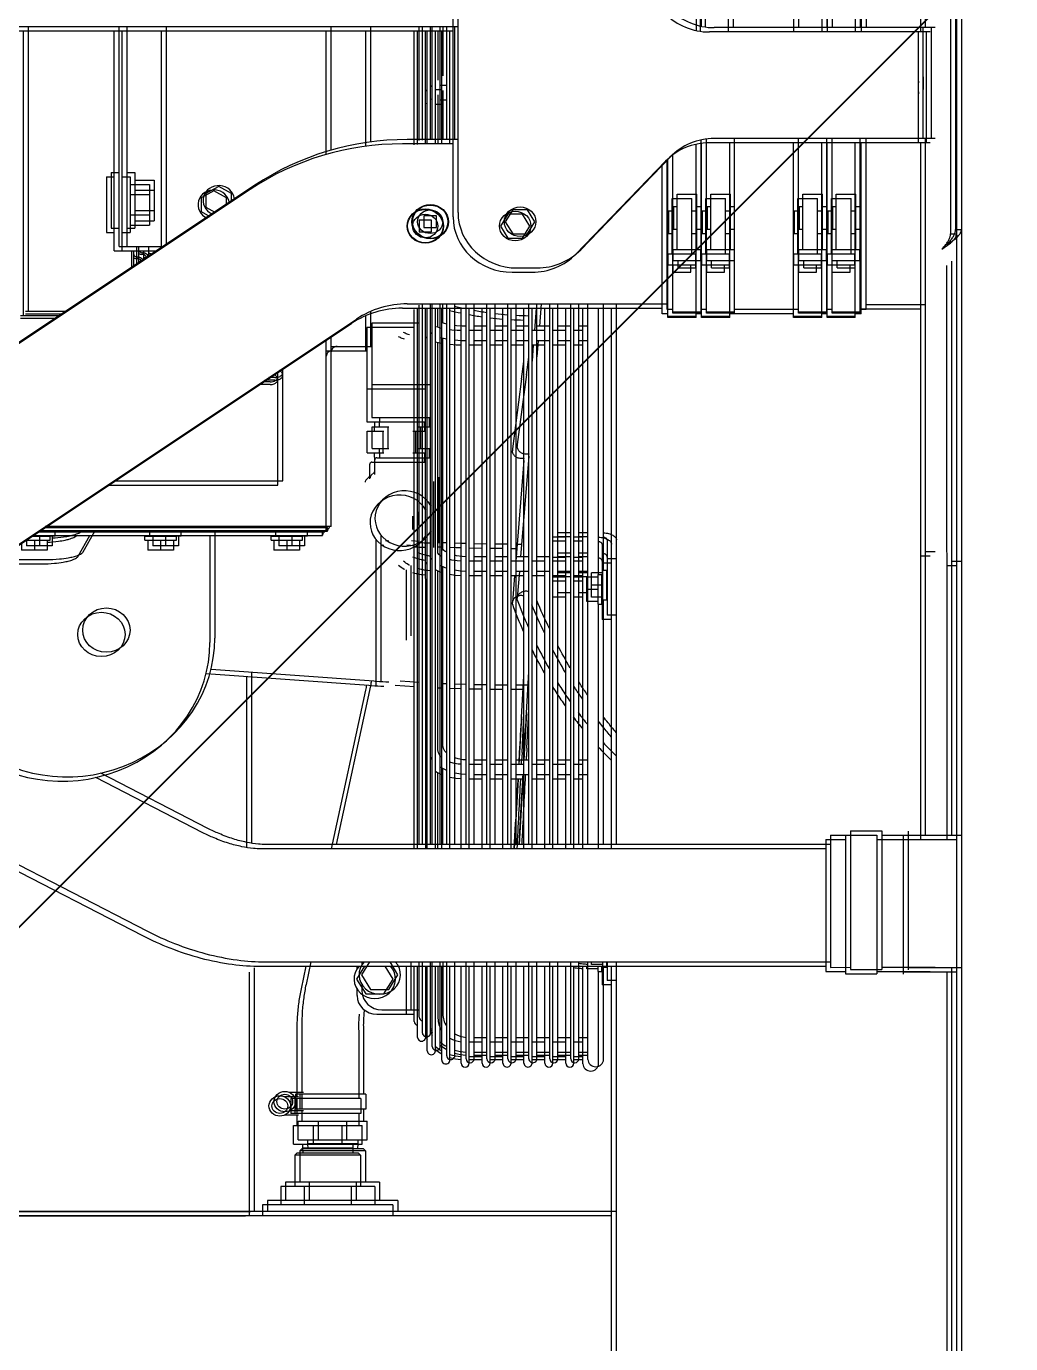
# Model space of a CAD drawing. Header units: inches. Extents: x 4821 to 127877, y 58012 to 433683.
# Drawn here: x 83366 to 84044, y 382989 to 383896 of the extents above; entities that cross this region are included whole.
import ezdxf

# ---------------------------------------------------------------- set-up
doc = ezdxf.new("R2010")
doc.units = ezdxf.units.IN
doc.header["$MEASUREMENT"] = 0
for name, color, linetype in [('A-FURN-FIXD', 10, 'Continuous'), ('A-WALL', 53, 'Continuous'), ('Cloums$0$A-COL-HAT', 8, 'Continuous'), ('EMG - ELEC - ID', 26, 'Continuous'), ('NECB-COLUM', 50, 'Continuous')]:
    doc.layers.add(name, color=color, linetype=linetype)

# ---------------------------------------------------------------- blocks, each defined once
blk = doc.blocks.new('COL BASEMT')
at = {"layer": 'Cloums$0$A-COL-HAT'}
h = blk.add_hatch(dxfattribs=at)
h.set_pattern_fill('ANSI31', color=256, scale=500)
h.set_pattern_definition([(45, (1452118.876, 42013.15), (-44.194174, 44.194174), [])])
h.paths.add_polyline_path([(1693546.85, 345625.99), (1693946.85, 345625.99), (1693950.94, 348875.93), (1693546.85, 348875.93)])
h.paths.add_polyline_path([(1688721.85, 335900.88), (1689121.55, 335900.88), (1689121.85, 337327.04), (1693949.19, 337326.96), (1693946.85, 345125.99), (1693546.85, 345125.99), (1693546.85, 337726.97), (1688721.85, 337727.04)])
h.paths.add_polyline_path([(1641271.85, 335200.88), (1640873.67, 335200.88), (1640871.85, 323973.06), (1689121.85, 323973.08), (1689121.4, 335200.88), (1688721.85, 335200.88), (1688721.85, 324373.08), (1641271.85, 324373.06)])
edge = h.paths.add_edge_path()
edge.add_line((1636446.85, 345125.99), (1636046.85, 345125.99))
edge.add_line((1636046.85, 345125.99), (1636049.02, 337698.91))
edge.add_arc((1626263.14, 338211.03), 9799.28, 305.315023, 357.004292, ccw=False)
edge.add_line((1631927.82, 330214.96), (1632171.53, 329896.4))
edge.add_arc((1626336.78, 338141.43), 10100.73, 305.285859, 355.375183)
edge.add_line((1636404.63, 337327), (1640874.01, 337327))
edge.add_line((1640874.01, 337327), (1640873.78, 335900.88))
edge.add_line((1640873.78, 335900.88), (1641271.85, 335900.88))
edge.add_line((1641271.85, 335900.88), (1641271.85, 337725.88))
edge.add_line((1641271.85, 337725.88), (1636446.85, 337725.88))
edge.add_line((1636446.85, 337725.88), (1636446.85, 345125.99))
h.paths.add_polyline_path([(1636046.85, 345625.99), (1636446.85, 345625.99), (1636446.85, 348875.93), (1636048.92, 348875.93)])
blk = doc.blocks.new('A$C0e128a0b')
at = {"layer": 'A-FURN-FIXD'}
for p, q in [((-224.04, 3082.46), (1275.95, 3082.46)), ((446.08, 3079.23), (605.83, 3079.23)), ((605.83, 3079.23), (605.83, 3082.46)), ((787.03, 3077.08), (787.03, 3082.46)), ((936.64, 3053.39), (936.64, 3082.46)), ((1008.81, 3053.39), (1008.81, 3082.46)), ((623.2, 3077.08), (936.64, 3077.08)), ((1008.81, 3077.08), (1275.95, 3077.08)), ((495.65, 3068.1), (495.65, 2947.5)), ((495.65, 3065.94), (556.21, 3065.94)), ((556.21, 3068.1), (556.21, 2947.5)), ((781.76, 3062.71), (781.76, 3068.1)), ((936.61, 3039.02), (936.61, 3068.1)), ((1008.79, 3039.02), (1008.79, 3068.1)), ((271.91, 3062.71), (495.65, 3062.71)), ((556.21, 3061.64), (495.65, 3061.64)), ((556.21, 3062.71), (936.61, 3062.71)), ((647.06, 3062.71), (647.06, 3030.41)), ((934.37, 3053.39), (1010.07, 3053.39)), ((934.34, 3039.02), (1010.05, 3039.02)), ((934.34, 3021.8), (934.34, 3039.02)), ((1010.05, 3021.8), (1010.05, 3039.02)), ((402.33, 3030.41), (495.65, 3030.41)), ((649.53, 3030.41), (556.21, 3030.41)), ((649.53, 3030.41), (649.53, 3027.18)), ((400.26, 3027.18), (495.65, 3027.18)), ((651.6, 3027.18), (556.21, 3027.18)), ((586.5, 3014.1), (586.5, 3024.87)), ((616.78, 3024.87), (586.5, 3024.87)), ((593.56, 3027.18), (593.56, 3024.87)), ((605.67, 3024.87), (605.67, 3027.18)), ((616.78, 3011.94), (616.78, 3027.02)), ((622.83, 3027.02), (616.78, 3027.02)), ((622.83, 3011.94), (622.83, 3027.02)), ((626.87, 3024.33), (622.83, 3024.33)), ((626.87, 3014.64), (626.87, 3024.33)), ((651.08, 3027.18), (651.08, 3011.78)), ((651.6, 3027.18), (651.6, 3011.78)), ((934.34, 3021.8), (1010.05, 3021.8)), ((936.61, 3011.03), (936.61, 3021.8)), ((1008.79, 3011.03), (1008.79, 3021.8)), ((616.78, 3014.1), (586.5, 3014.1)), ((593.56, 3014.1), (593.56, 3012.11)), ((605.67, 3012.11), (605.67, 3014.1)), ((626.87, 3014.64), (622.83, 3014.64)), ((400.26, 3011.78), (495.65, 3011.78)), ((400.26, 3008.88), (495.65, 3008.88)), ((651.6, 3011.78), (556.21, 3011.78)), ((651.6, 3008.88), (556.21, 3008.88)), ((593.56, 3012.11), (605.67, 3012.11)), ((593.56, 3008.88), (593.56, 3006.56)), ((605.67, 3006.56), (605.67, 3008.88)), ((622.83, 3011.94), (616.78, 3011.94)), ((616.78, 2993.64), (616.78, 3008.71)), ((622.83, 3008.71), (616.78, 3008.71)), ((622.83, 2993.64), (622.83, 3008.71)), ((649.53, 3011.78), (649.53, 3008.88)), ((651.08, 3008.88), (651.08, 2993.48)), ((651.6, 3008.88), (651.6, 2993.48)), ((936.61, 3011.03), (1008.79, 3011.03)), ((941.71, 3011.03), (941.69, 2702.55)), ((1005.78, 2702.55), (1005.81, 3011.03)), ((586.5, 2995.79), (586.5, 3006.56)), ((616.78, 3006.56), (586.5, 3006.56)), ((626.87, 3006.02), (622.83, 3006.02)), ((626.87, 2996.33), (626.87, 3006.02)), ((400.26, 2993.48), (495.65, 2993.48)), ((651.6, 2993.48), (556.21, 2993.48)), ((616.78, 2995.79), (586.5, 2995.79)), ((593.56, 2995.79), (593.56, 2993.8)), ((593.56, 2993.8), (605.67, 2993.8)), ((605.67, 2993.8), (605.67, 2995.79)), ((622.83, 2993.64), (616.78, 2993.64)), ((626.87, 2996.33), (622.83, 2996.33)), ((649.53, 2993.48), (649.53, 2958.59)), ((400.26, 2957.84), (495.65, 2957.84)), ((651.6, 2958.59), (556.21, 2958.59)), ((593.56, 2958.59), (593.56, 2956.28)), ((605.67, 2956.28), (605.67, 2958.59)), ((616.78, 2943.36), (616.78, 2958.43)), ((622.83, 2958.43), (616.78, 2958.43)), ((622.83, 2943.36), (622.83, 2958.43)), ((651.08, 2958.59), (651.08, 2943.2)), ((651.6, 2958.59), (651.6, 2943.2)), ((586.5, 2945.51), (586.5, 2956.28)), ((616.78, 2956.28), (586.5, 2956.28)), ((626.87, 2955.74), (622.83, 2955.74)), ((626.87, 2946.05), (626.87, 2955.74)), ((400.26, 2942.44), (495.25, 2942.44)), ((651.6, 2943.2), (556.55, 2943.2)), ((616.78, 2945.51), (586.5, 2945.51)), ((593.56, 2945.51), (593.56, 2943.52)), ((593.56, 2943.52), (605.67, 2943.52)), ((605.67, 2943.52), (605.67, 2945.51)), ((622.83, 2943.36), (616.78, 2943.36)), ((626.87, 2946.05), (622.83, 2946.05)), ((649.53, 2943.2), (649.53, 2940.29)), ((400.26, 2940.29), (494.78, 2940.29)), ((651.6, 2940.29), (557.08, 2940.29)), ((616.78, 2937.97), (586.5, 2937.97)), ((586.5, 2927.21), (586.5, 2937.97)), ((593.56, 2940.29), (593.56, 2937.97)), ((605.67, 2937.97), (605.67, 2940.29)), ((622.83, 2940.13), (616.78, 2940.13)), ((616.78, 2925.05), (616.78, 2940.13)), ((622.83, 2925.05), (622.83, 2940.13)), ((626.87, 2937.44), (622.83, 2937.44)), ((626.87, 2927.75), (626.87, 2937.44)), ((651.08, 2940.29), (651.08, 2924.89)), ((651.6, 2940.29), (651.6, 2924.89)), ((651.6, 2924.89), (565, 2924.89)), ((616.92, 2874.54), (566.17, 2923.56)), ((649.53, 2921.66), (568.13, 2921.66)), ((616.78, 2927.21), (586.5, 2927.21)), ((593.56, 2927.21), (593.56, 2925.22)), ((593.56, 2925.22), (605.67, 2925.22)), ((605.67, 2925.22), (605.67, 2927.21)), ((622.83, 2925.05), (616.78, 2925.05)), ((626.87, 2927.75), (622.83, 2927.75)), ((646.51, 2779.84), (646.51, 2921.66)), ((649.53, 2924.89), (649.53, 2921.66)), ((941.71, 2894.03), (646.53, 2894.03)), ((785.75, 2894.03), (785.75, 2888.92)), ((816.42, 2894.03), (816.42, 2888.92)), ((1244.66, 2894.03), (1005.81, 2894.03)), ((1016.02, 2894.03), (1016.02, 2888.92)), ((1142.15, 2894.03), (1142.15, 2566.36)), ((791.94, 2887), (646.53, 2887)), ((775.37, 2888.92), (816.42, 2888.92)), ((791.94, 2886.5), (791.94, 2888.65)), ((791.94, 2888.65), (808.09, 2888.65)), ((791.94, 2886.5), (808.09, 2886.5)), ((793.45, 2886.5), (793.45, 2880.51)), ((795.97, 2888.92), (795.97, 2888.65)), ((800.01, 2886.5), (800.01, 2880.51)), ((804.05, 2888.92), (804.05, 2888.65)), ((806.57, 2886.5), (806.57, 2880.51)), ((808.09, 2886.5), (808.09, 2888.65)), ((941.71, 2887), (808.09, 2887)), ((1005.81, 2888.92), (1016.02, 2888.92)), ((1005.81, 2888.65), (1008.76, 2888.65)), ((1005.81, 2886.5), (1008.76, 2886.5)), ((1007.25, 2886.5), (1007.25, 2880.51)), ((1008.76, 2886.5), (1008.76, 2888.65)), ((1059.09, 2887), (1008.76, 2887)), ((941.71, 2878.45), (646.53, 2878.45)), ((658.72, 2878.45), (658.72, 2873.51)), ((666.73, 2878.45), (666.73, 2873.51)), ((771.37, 2873.51), (771.37, 2878.45)), ((773.77, 2878.45), (773.77, 2873.51)), ((782.56, 2878.45), (782.56, 2873.51)), ((784.6, 2878.45), (784.6, 2873.51)), ((792.61, 2878.45), (792.61, 2873.51)), ((793.11, 2873.51), (793.11, 2878.45)), ((806.57, 2880.51), (793.45, 2880.51)), ((795.51, 2878.45), (795.51, 2873.51)), ((804.3, 2878.45), (804.3, 2873.51)), ((895.6, 2878.45), (895.6, 2873.51)), ((903.62, 2878.45), (903.62, 2873.51)), ((1007.25, 2880.51), (1005.81, 2880.51)), ((1059.09, 2878.45), (1005.81, 2878.45)), ((1047.07, 2873.51), (1047.07, 2878.45)), ((1055.08, 2873.51), (1055.08, 2878.45)), ((1056.73, 2873.51), (1056.73, 2878.45)), ((941.71, 2873.51), (646.53, 2873.51)), ((1058.8, 2873.51), (1005.81, 2873.51)), ((941.71, 2869.08), (646.53, 2869.08)), ((658.72, 2869.08), (658.72, 2862.07)), ((666.73, 2869.08), (666.73, 2862.07)), ((771.37, 2862.07), (771.37, 2869.08)), ((773.77, 2869.08), (773.77, 2862.07)), ((782.56, 2869.08), (782.56, 2862.07)), ((784.6, 2869.08), (784.6, 2862.07)), ((792.61, 2869.08), (792.61, 2862.07)), ((793.11, 2862.07), (793.11, 2869.08)), ((795.51, 2869.08), (795.51, 2862.07)), ((804.3, 2869.08), (804.3, 2862.07)), ((895.6, 2869.08), (895.6, 2862.07)), ((903.62, 2869.08), (903.62, 2862.07)), ((1058.8, 2869.08), (1005.81, 2869.08)), ((1047.07, 2862.07), (1047.07, 2869.08)), ((1055.08, 2862.07), (1055.08, 2869.08)), ((1056.73, 2862.07), (1056.73, 2869.08)), ((941.71, 2862.07), (646.53, 2862.07)), ((941.71, 2857.65), (646.53, 2857.65)), ((658.72, 2857.65), (658.72, 2850.64)), ((666.73, 2857.65), (666.73, 2850.64)), ((784.6, 2857.65), (784.6, 2850.64)), ((792.61, 2857.65), (792.61, 2850.64)), ((895.6, 2857.65), (895.6, 2850.64)), ((903.62, 2857.65), (903.62, 2850.64)), ((1058.8, 2862.07), (1005.81, 2862.07)), ((1058.8, 2857.65), (1005.81, 2857.65)), ((1047.07, 2850.64), (1047.07, 2857.65)), ((1055.08, 2850.64), (1055.08, 2857.65)), ((1056.73, 2850.64), (1056.73, 2857.65)), ((601.64, 2849.53), (595.08, 2845.49)), ((608.2, 2845.49), (601.64, 2849.53)), ((626.87, 2839.83), (626.87, 2850.6)), ((646.53, 2852.99), (658.72, 2852)), ((941.71, 2850.64), (646.53, 2850.64)), ((666.73, 2851.34), (675.41, 2850.64)), ((1058.8, 2850.64), (1005.81, 2850.64)), ((595.08, 2845.49), (595.08, 2837.41)), ((608.2, 2837.41), (608.2, 2845.49)), ((941.71, 2846.21), (646.53, 2846.21)), ((658.72, 2846.21), (658.72, 2839.2)), ((666.73, 2846.21), (666.73, 2839.2)), ((685.15, 2844.95), (675.64, 2846.21)), ((685.1, 2844.95), (723.36, 2839.89)), ((729.7, 2846.21), (784.6, 2841.73)), ((777.64, 2839.2), (777.64, 2842.3)), ((784.6, 2846.21), (784.6, 2839.2)), ((792.61, 2846.21), (792.61, 2839.2)), ((869.82, 2844.95), (847.45, 2846.21)), ((854.56, 2839.2), (854.56, 2845.81)), ((889.17, 2845.17), (868.81, 2846.21)), ((869.69, 2844.95), (895.6, 2843.5)), ((889.16, 2845.17), (893.58, 2844.95)), ((895.6, 2846.21), (895.6, 2839.2)), ((903.62, 2846.21), (903.62, 2839.2)), ((903.62, 2843.05), (941.71, 2840.91)), ((1058.8, 2846.21), (1005.81, 2846.21)), ((1047.07, 2839.2), (1047.07, 2846.21)), ((1055.08, 2839.2), (1055.08, 2846.21)), ((1056.73, 2839.2), (1056.73, 2846.21)), ((595.08, 2837.41), (601.64, 2833.37)), ((601.64, 2833.37), (608.2, 2837.41)), ((941.71, 2839.2), (646.53, 2839.2)), ((941.71, 2834.78), (646.53, 2834.78)), ((658.72, 2834.78), (658.72, 2827.77)), ((666.73, 2834.78), (666.73, 2827.77)), ((723.36, 2839.89), (724.34, 2839.89)), ((777.55, 2827.77), (777.61, 2834.78)), ((784.6, 2834.78), (784.6, 2827.77)), ((792.61, 2841.07), (806.97, 2839.9)), ((792.61, 2834.78), (792.61, 2827.77)), ((806.97, 2839.9), (807.19, 2839.89)), ((808.06, 2839.89), (807.19, 2839.89)), ((854.44, 2827.77), (854.51, 2834.78)), ((895.6, 2834.78), (895.6, 2827.77)), ((903.62, 2834.78), (903.62, 2827.77)), ((1058.8, 2839.2), (1005.81, 2839.2)), ((1058.8, 2834.78), (1005.81, 2834.78)), ((1047.07, 2827.77), (1047.07, 2834.78)), ((1055.08, 2827.77), (1055.08, 2834.78)), ((1056.73, 2827.77), (1056.73, 2834.78)), ((941.71, 2827.77), (646.53, 2827.77)), ((1058.8, 2827.77), (1005.81, 2827.77)), ((941.71, 2823.34), (646.53, 2823.34)), ((658.72, 2823.34), (658.72, 2816.33)), ((666.73, 2823.34), (666.73, 2816.33)), ((777.32, 2816.33), (777.5, 2823.34)), ((784.6, 2823.34), (784.6, 2816.33)), ((792.61, 2823.34), (792.61, 2816.33)), ((854.32, 2817.25), (854.39, 2823.34)), ((895.6, 2823.34), (895.6, 2816.33)), ((903.62, 2823.34), (903.62, 2816.33)), ((1058.8, 2823.34), (1005.81, 2823.34)), ((1047.07, 2816.33), (1047.07, 2823.34)), ((1055.08, 2816.33), (1055.08, 2823.34)), ((1056.73, 2816.33), (1056.73, 2823.34)), ((941.71, 2816.33), (646.53, 2816.33)), ((854.29, 2816.33), (854.32, 2817.25)), ((1058.8, 2816.33), (1005.81, 2816.33)), ((596.59, 2807.53), (455.27, 2807.53)), ((495.09, 2548.2), (495.09, 2807.53)), ((556.79, 2805.79), (495.12, 2805.79)), ((556.77, 2807.53), (556.77, 2779.84)), ((941.71, 2811.91), (646.53, 2811.91)), ((941.71, 2805.79), (646.53, 2805.79)), ((658.43, 2806.79), (658.31, 2805.79)), ((658.64, 2809.78), (658.43, 2806.79)), ((658.69, 2811.91), (658.64, 2809.78)), ((666.64, 2809.14), (666.39, 2805.79)), ((666.71, 2811.91), (666.64, 2809.14)), ((777, 2805.79), (777.14, 2809.22)), ((777.14, 2809.22), (777.21, 2811.91)), ((784.01, 2806.78), (783.75, 2805.79)), ((784.44, 2809.76), (784.01, 2806.78)), ((784.55, 2811.91), (784.44, 2809.76)), ((792.4, 2808.63), (791.95, 2805.79)), ((792.39, 2808.63), (791.95, 2805.79)), ((792.56, 2811.91), (792.39, 2808.63)), ((792.57, 2811.91), (792.4, 2808.63)), ((853.93, 2805.79), (854.14, 2811.91)), ((894.96, 2807.62), (894.36, 2805.79)), ((895.44, 2810.22), (894.96, 2807.62)), ((895.54, 2811.91), (895.44, 2810.22)), ((903.38, 2809.03), (902.76, 2805.79)), ((903.56, 2811.91), (903.38, 2809.03)), ((1058.8, 2811.91), (1005.81, 2811.91)), ((1057.06, 2805.79), (1005.81, 2805.79)), ((556.79, 2801.36), (495.12, 2801.36)), ((495.12, 2799.25), (521.95, 2799.25)), ((527.2, 2801.36), (527.2, 2797.86)), ((529.96, 2799.25), (556.79, 2799.25)), ((535.21, 2801.36), (535.21, 2797.86)), ((941.71, 2801.36), (646.53, 2801.36)), ((656.93, 2799.25), (646.53, 2799.25)), ((656.64, 2798.61), (656.6, 2798.55)), ((656.89, 2799.13), (656.64, 2798.61)), ((657.26, 2800.18), (656.89, 2799.13)), ((657.57, 2801.36), (657.26, 2800.18)), ((665.22, 2798.74), (664.95, 2797.86)), ((665.77, 2801.36), (665.22, 2798.74)), ((780.19, 2799.25), (665.33, 2799.25)), ((776.71, 2799.25), (776.81, 2801.36)), ((780.38, 2799.31), (780.19, 2799.25)), ((780.91, 2799.69), (780.38, 2799.31)), ((781.67, 2800.59), (780.91, 2799.69)), ((782.11, 2801.36), (781.67, 2800.59)), ((790.63, 2800.55), (789.43, 2797.86)), ((790.64, 2800.55), (790.06, 2799.25)), ((887.71, 2799.25), (790.06, 2799.25)), ((790.86, 2801.36), (790.63, 2800.55)), ((790.87, 2801.36), (790.64, 2800.55)), ((853.71, 2799.25), (853.78, 2801.36)), ((889.25, 2799.54), (887.71, 2799.25)), ((890.67, 2800.33), (889.25, 2799.54)), ((891.78, 2801.36), (890.67, 2800.33)), ((899.86, 2798.49), (899.4, 2797.86)), ((901.31, 2801.36), (899.86, 2798.49)), ((941.71, 2799.25), (900.24, 2799.25)), ((1057.06, 2801.36), (1005.81, 2801.36)), ((1005.81, 2799.25), (1034.25, 2799.25)), ((556.79, 2797.86), (495.12, 2797.86)), ((556.79, 2793.43), (495.12, 2793.43)), ((556.88, 2792.56), (495.12, 2792.56)), ((598.43, 2795.77), (598.43, 2788.93)), ((604.84, 2795.77), (598.43, 2795.77)), ((604.84, 2788.93), (604.84, 2795.77)), ((941.71, 2797.86), (646.53, 2797.86)), ((941.71, 2793.43), (646.53, 2793.43)), ((941.71, 2792.56), (646.64, 2792.56)), ((662.52, 2792.77), (662.28, 2792.56)), ((662.97, 2793.43), (662.52, 2792.77)), ((690.55, 2760.4), (690.55, 2792.61)), ((708.57, 2760.4), (708.57, 2792.61)), ((713.62, 2792.03), (708.57, 2791.9)), ((713.62, 2785.5), (713.62, 2792.61)), ((725.53, 2785.5), (725.53, 2792.61)), ((730.57, 2791.9), (725.53, 2792.03)), ((730.57, 2763.13), (730.57, 2792.61)), ((777.14, 2797.11), (741.51, 2797.11)), ((786.25, 2793.43), (785.27, 2792.56)), ((895.38, 2793.43), (894, 2792.56)), ((1052.09, 2797.86), (1005.81, 2797.86)), ((1052.09, 2793.43), (1005.81, 2793.43)), ((1044.66, 2792.56), (1005.81, 2792.56)), ((557.12, 2788.14), (495.12, 2788.14)), ((557.22, 2786.28), (495.12, 2786.28)), ((598.43, 2788.93), (604.84, 2788.93)), ((941.71, 2788.14), (646.95, 2788.14)), ((941.71, 2786.28), (647.21, 2786.28)), ((656.94, 2786.28), (656.94, 2760.4)), ((725.53, 2787.21), (713.62, 2787.21)), ((767.01, 2785.55), (760.36, 2785.55)), ((775.73, 2782.21), (775.98, 2786.28)), ((852.42, 2775.87), (853.04, 2786.46)), ((1044.66, 2788.14), (1005.81, 2788.14)), ((1036.02, 2786.28), (1005.81, 2786.28)), ((1031.98, 2765.86), (1031.98, 2786.28)), ((827.77, 2782.01), (789.41, 2782.01)), ((1031.98, 2782.01), (1005.81, 2782.01)), ((713.62, 2760.56), (713.62, 2769.79)), ((725.53, 2760.56), (725.53, 2769.79)), ((1012.8, 2774.74), (1005.81, 2770.43)), ((1020.87, 2769.76), (1012.8, 2774.74)), ((1020.87, 2759.82), (1020.87, 2769.76)), ((1136.12, 2774.58), (1136.12, 2703.52)), ((1136.12, 2774.58), (1142.18, 2774.58)), ((713.62, 2764.62), (708.57, 2764.75)), ((725.53, 2769.44), (713.62, 2769.44)), ((730.57, 2764.75), (725.53, 2764.62)), ((852.67, 2765.52), (772.91, 2765.52)), ((1126.03, 2764.71), (1126.03, 2713.39)), ((1126.03, 2764.71), (1136.12, 2764.71)), ((495.09, 2759.79), (558.09, 2759.79)), ((650.63, 2759.79), (669.71, 2759.79)), ((656.94, 2760.4), (708.57, 2760.4)), ((667.69, 2760.4), (667.69, 2759.79)), ((669.71, 2738.26), (669.71, 2760.4)), ((725.53, 2760.56), (713.62, 2760.56)), ((739.6, 2762.05), (731.58, 2762.05)), ((738.61, 2761.74), (740.08, 2760.17)), ((845.94, 2672.68), (852.39, 2761.51)), ((855.04, 2759.72), (941.69, 2741.03)), ((1005.81, 2759.15), (1012.8, 2754.85)), ((1012.8, 2754.85), (1020.87, 2759.82)), ((1040.65, 2755.99), (1078.08, 2755.99)), ((1078.08, 2757.12), (1086.16, 2757.12)), ((1078.08, 2757.12), (1078.08, 2718.86)), ((1086.16, 2757.12), (1086.16, 2718.86)), ((1086.16, 2755.99), (1092.84, 2755.99)), ((1092.84, 2720.29), (1092.84, 2757.89)), ((1102.93, 2757.89), (1092.84, 2757.89)), ((1102.93, 2720.29), (1102.93, 2757.89)), ((1107.98, 2755.85), (1108.99, 2756.93)), ((1107.98, 2755.85), (1107.98, 2722.26)), ((1108.99, 2756.93), (1126.03, 2756.93)), ((1108.99, 2756.93), (1108.99, 2721.18)), ((865.3, 2436.25), (654.8, 2752.11)), ((1007.39, 2755.1), (1005.81, 2755.1)), ((1021.88, 2755.1), (1018.21, 2755.1)), ((1102.93, 2752.8), (1104.95, 2752.8)), ((1104.95, 2725.37), (1104.95, 2752.8)), ((1104.95, 2752.8), (1107.98, 2752.72)), ((1126.03, 2751.88), (1136.12, 2751.88)), ((1102.93, 2746.87), (1092.84, 2746.87)), ((562.54, 2738.26), (495.09, 2738.26)), ((768.13, 2738.26), (664.03, 2738.26)), ((768.13, 2738.26), (768.13, 2582.05)), ((768.13, 2735.48), (768.55, 2735.91)), ((768.64, 2581.29), (768.64, 2736.1)), ((768.64, 2736.1), (770.65, 2736.1)), ((768.73, 2736.1), (769.23, 2736.62)), ((770.65, 2578.27), (770.65, 2736.1)), ((1005.78, 2727.2), (1018.24, 2724.51)), ((1102.93, 2731.3), (1092.84, 2731.3)), ((768.13, 2726.09), (768.64, 2726.09)), ((770.65, 2721.03), (771.05, 2721.03)), ((773.07, 2725.34), (771.05, 2725.34)), ((771.05, 2708.11), (771.05, 2725.34)), ((773.07, 2708.11), (773.07, 2725.34)), ((773.07, 2723.72), (778.68, 2723.72)), ((778.68, 2723.72), (778.68, 2709.72)), ((1040.65, 2722.18), (1077.07, 2722.18)), ((1077.07, 2723.2), (1077.07, 2715.34)), ((1078.08, 2722.18), (1086.16, 2722.18)), ((1078.08, 2721.15), (1086.16, 2721.15)), ((1087.17, 2723.2), (1087.17, 2715.34)), ((1087.17, 2722.18), (1092.84, 2722.18)), ((1102.93, 2720.29), (1092.84, 2720.29)), ((1102.93, 2725.37), (1104.95, 2725.37)), ((1104.95, 2725.37), (1107.98, 2725.46)), ((1107.98, 2722.26), (1108.99, 2721.18)), ((1108.99, 2721.18), (1126.03, 2721.18)), ((1126.03, 2726.22), (1136.12, 2726.22)), ((770.65, 2712.41), (771.05, 2712.41)), ((773.07, 2716.72), (778.68, 2716.72)), ((1078.08, 2718.86), (1086.16, 2718.86)), ((1126.03, 2713.39), (1136.12, 2713.39)), ((743.16, 2711.88), (681.61, 2711.88)), ((685.34, 2711.3), (685.34, 2711.3)), ((686.77, 2707.57), (686.77, 2704.14)), ((688.2, 2707.57), (688.2, 2702)), ((743.16, 2619.53), (743.16, 2711.88)), ((768.13, 2707.35), (768.64, 2707.35)), ((773.07, 2708.11), (771.05, 2708.11)), ((773.07, 2709.72), (778.68, 2709.72)), ((941.69, 2702.55), (941.69, 2702.55)), ((1136.12, 2703.52), (1142.18, 2703.52)), ((581.66, 2696.65), (792.16, 2380.79)), ((847.54, 2694.69), (940.92, 2694.69)), ((1009.01, 2696.24), (1142.15, 2696.24)), ((1142.18, 2566.36), (1142.18, 2694.21)), ((586.18, 2683.88), (582.39, 2676.88)), ((590.17, 2683.88), (586.18, 2683.88)), ((582.39, 2676.88), (586.18, 2669.88)), ((586.18, 2669.88), (593.76, 2669.88)), ((593.76, 2669.88), (596.33, 2674.64)), ((768.13, 2674.71), (768.64, 2674.71)), ((770.65, 2674.71), (829.07, 2674.71)), ((932.9, 2670.93), (902.77, 2612.44)), ((768.13, 2657.18), (768.64, 2657.18)), ((773.07, 2656.43), (771.05, 2656.43)), ((771.05, 2639.2), (771.05, 2656.43)), ((773.07, 2639.2), (773.07, 2656.43)), ((773.07, 2654.81), (778.68, 2654.81)), ((778.68, 2654.81), (778.68, 2640.81)), ((613.85, 2648.35), (495.09, 2648.35)), ((768.13, 2651.99), (768.64, 2651.99)), ((770.65, 2652.12), (771.05, 2652.12)), ((773.07, 2647.81), (778.68, 2647.81)), ((578.87, 2641.67), (601.07, 2641.67)), ((578.87, 2631.12), (578.87, 2641.67)), ((584.42, 2631.12), (584.42, 2641.67)), ((595.52, 2631.12), (595.52, 2641.67)), ((601.07, 2631.12), (601.07, 2641.67)), ((615.2, 2622.51), (615.2, 2646.32)), ((770.65, 2643.51), (771.05, 2643.51)), ((773.07, 2640.81), (778.68, 2640.81)), ((615.2, 2638.44), (620.46, 2638.44)), ((615.2, 2633.05), (624.04, 2633.05)), ((773.07, 2639.2), (771.05, 2639.2)), ((941.08, 2544.84), (989.07, 2638.01)), ((615.2, 2626.82), (495.09, 2626.82)), ((574.83, 2631.12), (605.11, 2631.12)), ((574.83, 2626.82), (574.83, 2631.12)), ((605.11, 2626.82), (605.11, 2631.12)), ((615.2, 2631.98), (624.76, 2631.98)), ((768.13, 2631.98), (768.64, 2631.98)), ((615.2, 2622.51), (495.09, 2622.51)), ((574.83, 2618.2), (574.83, 2622.51)), ((605.11, 2618.2), (605.11, 2622.51)), ((574.83, 2618.2), (605.11, 2618.2)), ((768.64, 2610.4), (768.13, 2610.69)), ((781.9, 2602.83), (770.65, 2609.25)), ((768.13, 2603.57), (768.64, 2603.28)), ((650.72, 2593.02), (650.72, 2571.37)), ((652.15, 2590.88), (652.15, 2571.37)), ((768.13, 2588.27), (768.64, 2588.27)), ((768.13, 2583.08), (768.64, 2583.08)), ((770.65, 2583.21), (771.05, 2583.21)), ((773.07, 2587.52), (771.05, 2587.52)), ((771.05, 2577.67), (771.05, 2587.52)), ((773.07, 2574.65), (773.07, 2587.52)), ((773.07, 2585.9), (778.68, 2585.9)), ((778.68, 2585.9), (778.68, 2571.9)), ((773.07, 2578.9), (778.68, 2578.9)), ((786.16, 2555), (786.16, 2581.47)), ((495.09, 2572.76), (650.72, 2572.76)), ((774.89, 2571.9), (778.68, 2571.9))]:
    blk.add_line(p, q, dxfattribs=at)
for centre, major_axis, start_param, end_param in [((465.37, 2947.5), (0, -32.3), 0.735869, 1.570796), ((586.5, 2947.5), (0, -32.3), 4.712389, 5.547317), ((1059.09, 2882.73), (0, 4.27), 3.141593, 6.283185), ((596.59, 2850.6), (0, 32.3), -1.570796, -0.735869), ((1058.8, 2871.29), (0, 2.21), 3.141593, 6.283185), ((1058.8, 2859.86), (0, 2.21), 3.141593, 6.283185), ((601.64, 2841.45), (0, 8.61), 3.926991, 10.210176), ((1058.8, 2848.42), (0, -2.21), 0, 3.141593), ((499.13, 2848.38), (0, -164.09), 1.514573, 1.557507), ((596.59, 2839.83), (0, 32.3), 3.141593, 4.712389), ((499.13, 2848.38), (0, 164.09), 4.586126, 4.62906), ((1058.8, 2836.99), (0, -2.21), 0, 3.141593), ((1058.8, 2825.56), (0, 2.21), 3.141593, 6.283185), ((499.13, 2848.38), (0, -164.09), 1.373811, 1.417427), ((1058.8, 2814.12), (0, 2.21), 3.141593, 6.283185), ((499.13, 2848.38), (0, -164.09), 1.307187, 1.345855), ((1034.25, 2812.93), (0, -13.67), 1.016562, 1.495149), ((1034.25, 2812.93), (0, 22.22), 4.382853, 4.666077), ((1035.89, 2812.93), (0, -22.22), 1.243747, 1.524989), ((1057.06, 2803.57), (0, -2.21), 0, 3.141593), ((504.38, 2848.38), (0, -54.7), 0.453961, 0.461932), ((601.64, 2792.35), (0, 9.96), 3.926991, 10.210176), ((601.64, 2792.35), (0, -9.69), 0.785398, 7.068583), ((601.64, 2792.35), (0, 6.87), -0.785398, 5.497787), ((1034.25, 2812.93), (0, 13.67), 3.141593, 3.688845), ((1034.25, 2812.93), (0, 22.22), 3.963853, 4.163068), ((1035.89, 2812.93), (0, 22.22), 3.967318, 4.165049), ((531.21, 2794.98), (0, -4.27), -1.199403, -0.964161), ((531.21, 2794.98), (0, 4.27), 4.105754, 4.340996), ((741.51, 2794.96), (0, 2.15), 0, 0.192081), ((763.68, 2778.33), (0, 16.15), 0.478908, 5.227157), ((763.68, 2778.33), (0, -16.15), 2.093223, 2.662712), ((1034.25, 2812.93), (0, 22.22), 3.53344, 3.645672), ((1035.89, 2812.93), (0, -22.22), 0.411775, 0.501054), ((1044.66, 2790.35), (0, -2.21), 0, 3.141593), ((1052.09, 2795.65), (0, -2.21), 0, 3.141593), ((760.36, 2784.48), (0, 1.08), 0, 0.287195), ((767.01, 2784.48), (0, -1.08), 2.854042, 3.141593), ((1036.02, 2788.49), (0, -2.21), 0, 1.41011), ((691.37, 2779.84), (0, 143.58), 1.570796, 2.188762), ((691.37, 2779.84), (0, 47.86), 1.570796, 2.188762), ((1012.8, 2764.79), (0, 11.31), 2.420757, 7.004021), ((731.58, 2763.13), (0, -1.08), 4.712389, 6.283185), ((1021.88, 2765.86), (0, -10.77), 0, 1.570796), ((737.89, 2760.98), (0, -1.08), 2.356194, 3.140244), ((741.51, 2761.69), (0, 2.15), 2.356194, 3.141593), ((672.74, 2741.49), (0, 3.23), 1.570796, 3.141593), ((765.61, 2732.87), (0, 5.38), -0.800344, -0.524316), ((765.44, 2739.12), (0, -4.67), 0.660303, 0.674646), ((765.61, 2732.87), (0, 3.23), -1.570796, -0.994105), ((766.81, 2737.29), (0, 2.33), 3.818133, 3.976557), ((766.63, 2737.48), (0, 2.6), 3.974005, 4.01273), ((769.61, 2737.01), (0, 0.562), 2.344767, 2.569059), ((769.72, 2737.21), (0, 0.789), 2.56757, 2.728873), ((769.9, 2737.63), (0, -1.25), -0.416181, -0.333181), ((770.18, 2738.5), (0, -2.18), -0.333544, -0.285423), ((770.55, 2739.84), (0, 3.57), 2.856731, 2.915048), ((771.16, 2742.63), (0, 6.44), 2.913376, 2.936961), ((776.99, 2772), (0, -36.46), -0.207785, -0.194423), ((769.17, 2729.15), (0, -7.2), 2.939232, 2.960204), ((770.43, 2735.7), (0, -0.51), 2.817673, 2.938067), ((770.51, 2735.98), (0, -0.219), 2.625516, 2.813292), ((770.56, 2736.07), (0, -0.113), 2.400376, 2.616386), ((770.59, 2736.1), (0, -0.067), 1.561439, 2.421407), ((1082.12, 2712.91), (0, 5.92), 3.926991, 10.210176), ((1082.12, 2712.91), (0, -4.31), 2.356194490064582, 8.639379797244167), ((686.77, 2708.03), (0, 4.49), 0.961862, 1.143166), ((686.03, 2708.6), (0, -3.52), 3.813744, 4.109036), ((685.41, 2709.42), (0, -2.47), 3.496086, 3.812481), ((685.24, 2709.89), (0, 1.97), 0.197764, 0.348222), ((683.78, 2709.13), (0, 2.73), -0.65325, -0.337577), ((685.26, 2709.72), (0, 2.14), -0.038344, 0.193405), ((685.26, 2709.42), (0, -2.44), 3.069098, 3.106053), ((683.82, 2709.2), (0, 2.65), -0.780971, -0.658856), ((685.22, 2709.16), (0, -2.7), 2.451605, 3.062194), ((683.23, 2708.61), (0, -3.51), 2.11056, 2.352187), ((682.05, 2707.82), (0, -5), 1.857101, 2.117105), ((681.27, 2707.58), (0, -5.86), 1.568231, 1.855987), ((684.94, 2708.86), (0, -3.12), 2.177002, 2.438003), ((683.7, 2707.94), (0, 4.73), -1.174063, -0.963771), ((682.88, 2707.61), (0, -5.67), 1.564321, 1.962266), ((589.97, 2676.88), (0, 8.61), 0.104559, 4.272966), ((829.07, 2593.96), (0, 80.75), 4.058514, 6.283185), ((626.81, 2637.02), (0, 8.61), 1.196126, 1.405881), ((616.86, 2634.45), (0, -1.4), 0.002158, 0.138908), ((616.82, 2634.68), (0, 1.63), 3.286471, 3.555455), ((616.64, 2635.1), (0, 2.09), 3.559479, 4.395925), ((616.3, 2635.19), (0, 2.47), 4.406809, 4.718712), ((622.06, 2635.21), (0, -3.68), 4.37833, 4.712966), ((621.77, 2635.32), (0, -3.35), 4.055812, 4.380404), ((615.32, 2635.96), (0, -4.73), 0.908435, 1.014276), ((616.46, 2635.19), (0, 3.29), 4.158291, 4.268248), ((617.39, 2634.74), (0, 2.2), 4.261681, 4.503962), ((621.5, 2635.53), (0, -2.99), 3.996996, 4.051847), ((618.15, 2634.65), (0, 1.37), -1.221246, -1.195661), ((618.02, 2634.61), (0, -1.52), 1.357208, 1.912161), ((621.33, 2635.7), (0, -2.75), 3.583513, 4.001914), ((621.73, 2635.22), (0, 2.39), 1.152843, 1.578657), ((621.44, 2635.33), (0, -2.07), 3.606272, 4.280895), ((621.3, 2635.79), (0, 2.66), 0.311475, 0.443261), ((621.31, 2635.63), (0, -1.74), 3.370735, 3.609106), ((621.24, 2635.92), (0, -1.44), 3.191284, 3.370287), ((824.63, 2615.49), (0, -12.92), 2.356194490189444, 8.639379797369031), ((767.8, 2599.02), (0, -4.27), 2.206165, 2.328528), ((765.26, 2597.08), (0, 7.6), -1.114496, -0.942732), ((760.59, 2594.63), (0, -13.15), 1.927915, 2.027435), ((753.59, 2591.77), (0, 21.15), -1.284271, -1.210213), ((743.81, 2588.75), (0, 32.01), -1.350968, -1.285767), ((780.83, 2600.75), (0, -2.38), 2.346112, 2.639586), ((779.6, 2599.46), (0, 4.21), -0.962228, -0.794033), ((777.25, 2597.65), (0, -7.3), 2.041933, 2.186059), ((774.09, 2595.91), (0, -11.1), 1.950113, 2.044141), ((766.99, 2592.81), (0, 19.28), -1.259626, -1.187354), ((761.11, 2590.78), (0, 25.88), -1.31351, -1.259573), ((750.57, 2587.86), (0, -37.49), 1.752825, 1.827218), ((728.79, 2585.28), (0, -48.4), 1.712897, 1.788372), ((707.07, 2582.05), (0, 71.79), -1.517111, -1.429896), ((731.1, 2584.06), (0, 58.61), -1.472333, -1.389079), ((709.88, 2581.72), (0, 81.36), -1.556724, -1.47105), ((703.36, 2581.47), (0, 88.31), 4.712298, 4.728082)]:
    blk.add_ellipse(centre, major_axis=major_axis, ratio=0.9375, start_param=start_param, end_param=end_param, dxfattribs=at)
for points, knots in [([(614.28, 3074.38), (613.72, 3075.22), (612.64, 3076.84), (611.01, 3079.07), (609.36, 3080.89), (607.66, 3082.13), (606.41, 3082.46), (605.83, 3082.46)], [0, 0, 0, 0, 2.859248, 5.537903, 7.895227, 9.879858, 11.594107, 11.594107, 11.594107, 11.594107]), ([(614.28, 3074.38), (613.72, 3074.89), (612.62, 3075.88), (610.96, 3077.23), (609.28, 3078.33), (607.57, 3079.05), (606.4, 3079.23), (605.83, 3079.23)], [0, 0, 0, 0, 2.176605, 4.268868, 6.216947, 8.009279, 9.698187, 9.698187, 9.698187, 9.698187]), ([(522.43, 3061.64), (522.97, 3061.64), (524.13, 3061.55), (525.93, 3061.5), (527.73, 3061.55), (528.9, 3061.64), (529.43, 3061.64)], [0, 0, 0, 0, 1.577813, 3.46594, 5.354067, 6.93188, 6.93188, 6.93188, 6.93188]), ([(771.43, 2887), (771.47, 2887.48), (771.59, 2888.41), (771.88, 2889.74), (772.27, 2890.96), (772.76, 2892.01), (773.32, 2892.88), (773.96, 2893.53), (774.64, 2893.94), (775.14, 2894.03), (775.37, 2894.03)], [0, 0, 0, 0, 1.32399, 2.61037, 3.810065, 4.902862, 5.877099, 6.733622, 7.491037, 8.190013, 8.190013, 8.190013, 8.190013]), ([(880.57, 2893.83), (878.81, 2892.34), (875.94, 2889.99), (873.03, 2887.71), (871.92, 2886.86)], [0, 0, 0, 0, 6.68624, 10.743448, 10.743448, 10.743448, 10.743448]), ([(775.37, 2888.92), (775.25, 2888.92), (774.99, 2888.85), (774.64, 2888.58), (774.34, 2888.16), (774.1, 2887.62), (773.98, 2887.22), (773.93, 2887)], [0, 0, 0, 0, 0.36268, 0.77287, 1.257038, 1.819998, 2.430867, 2.430867, 2.430867, 2.430867]), ([(782.73, 2887.01), (782.76, 2887.14), (782.84, 2887.44), (783.04, 2887.87), (783.33, 2888.28), (783.71, 2888.59), (784.17, 2888.79), (784.71, 2888.9), (785.08, 2888.92), (785.28, 2888.92)], [0, 0, 0, 0, 0.378343, 0.872611, 1.333903, 1.795521, 2.278011, 2.807645, 3.398186, 3.398186, 3.398186, 3.398186]), ([(860.05, 2878.24), (858.13, 2876.93), (855.71, 2875.32), (853.27, 2873.75), (852.77, 2873.44)], [0, 0, 0, 0, 6.762881, 8.479174, 8.479174, 8.479174, 8.479174]), ([(1006.51, 2873.46), (1006.65, 2874.44), (1006.87, 2876.1), (1007.05, 2877.76), (1007.12, 2878.44)], [0, 0, 0, 0, 2.754578, 4.665327, 4.665327, 4.665327, 4.665327]), ([(853.28, 2861.89), (854.48, 2862.64), (857.99, 2864.87), (861.44, 2867.21), (863.68, 2868.79)], [0, 0, 0, 0, 4.127415, 12.138709, 12.138709, 12.138709, 12.138709]), ([(728.36, 2846.35), (728.46, 2845.96), (728.63, 2844.88), (728.41, 2843.13), (727.51, 2841.38), (726.08, 2840.19), (724.91, 2839.89), (724.34, 2839.89)], [0, 0, 0, 0, 1.134316, 3.021229, 4.805326, 6.566831, 8.256904, 8.256904, 8.256904, 8.256904]), ([(803.56, 2846.23), (803.48, 2845.88), (803.35, 2844.84), (803.54, 2843.15), (804.33, 2841.42), (805.55, 2840.25), (806.53, 2839.94), (806.97, 2839.9)], [0, 0, 0, 0, 1.016466, 2.900163, 4.642883, 6.292868, 7.597903, 7.597903, 7.597903, 7.597903]), ([(941.71, 2840.93), (932.55, 2841.44), (919.85, 2842.15), (907.15, 2842.86), (903.62, 2843.06)], [0, 0, 0, 0, 27.269442, 37.7882, 37.7882, 37.7882, 37.7882]), ([(784.26, 2792.63), (784.17, 2791.85), (783.91, 2790.18), (783.32, 2787.81), (782.72, 2786.24), (782.38, 2785.53), (782.36, 2785.5)], [0, 0, 0, 0, 2.196379, 4.706462, 6.812184, 6.918018, 6.918018, 6.918018, 6.918018]), ([(792.33, 2792.63), (792.31, 2792.47), (792.16, 2790.91), (791.79, 2788.5), (791.23, 2786.3), (790.99, 2785.48)], [0, 0, 0, 0, 0.456915, 4.381955, 6.782747, 6.782747, 6.782747, 6.782747]), ([(663.43, 2781.06), (663.29, 2780.62), (662.91, 2779.5), (662.43, 2778.4), (662.07, 2777.76), (662.06, 2777.74)], [0, 0, 0, 0, 1.312204, 3.308994, 3.377613, 3.377613, 3.377613, 3.377613]), ([(789.22, 2781.06), (789.14, 2780.89), (788.51, 2779.71), (787.76, 2778.6), (787.01, 2777.74)], [0, 0, 0, 0, 0.530205, 3.783292, 3.783292, 3.783292, 3.783292]), ([(1040.64, 2756), (1038.82, 2756), (1035.91, 2756.1), (1033.02, 2756.35), (1031.95, 2756.46)], [0, 0, 0, 0, 5.431981, 8.628948, 8.628948, 8.628948, 8.628948]), ([(1018.25, 2724.51), (1020.62, 2724), (1025.61, 2723.12), (1033.1, 2722.36), (1038.2, 2722.19), (1040.66, 2722.19)], [0, 0, 0, 0, 7.179657, 15.022539, 22.334885, 22.334885, 22.334885, 22.334885]), ([(941.69, 2702.55), (941.69, 2701.2), (941.5, 2697.7), (940.58, 2691.73), (938.68, 2684.51), (936.05, 2677.45), (933.92, 2672.92), (932.9, 2670.93)], [0, 0, 0, 0, 3.748536, 9.771316, 16.800621, 24.607687, 30.910205, 30.910205, 30.910205, 30.910205]), ([(989.07, 2638.01), (991.54, 2642.8), (996.23, 2653.14), (1001.64, 2669.52), (1005, 2686.26), (1005.78, 2697.34), (1005.78, 2702.55)], [0, 0, 0, 0, 15.229933, 31.92484, 48.281273, 62.782493, 62.782493, 62.782493, 62.782493])]:
    blk.add_open_spline(points, degree=3, knots=knots, dxfattribs=at)
for points in [[(885.96, 2886.72), (888.49, 2889.04), (890.96, 2891.41), (893.38, 2893.85)], [(793.39, 2888.65), (793.41, 2888.74), (793.43, 2888.83), (793.45, 2888.92)], [(805.55, 2888.83), (805.46, 2888.79), (805.37, 2888.73), (805.3, 2888.66)], [(805.91, 2888.92), (805.79, 2888.92), (805.66, 2888.89), (805.55, 2888.83)], [(1006.96, 2888.9), (1006.96, 2888.87), (1006.95, 2888.84), (1006.95, 2888.81)], [(869.71, 2873.19), (871.93, 2874.86), (874.11, 2876.58), (876.27, 2878.34)], [(845.21, 2868.8), (841.18, 2866.42), (837.1, 2864.15), (832.97, 2861.99)], [(823.83, 2857.4), (818.75, 2854.97), (813.61, 2852.68), (808.41, 2850.54)], [(833.1, 2850.63), (837.32, 2852.72), (841.49, 2854.94), (845.6, 2857.29)], [(808.06, 2839.89), (813.07, 2841.73), (818.03, 2843.72), (822.92, 2845.87)], [(889.1, 2843.87), (882.63, 2844.23), (876.16, 2844.59), (869.69, 2844.95)], [(893.38, 2843.63), (891.96, 2843.71), (890.53, 2843.79), (889.1, 2843.87)], [(895.6, 2843.51), (894.86, 2843.55), (894.12, 2843.59), (893.38, 2843.63)], [(895.6, 2844.84), (894.89, 2844.88), (894.17, 2844.92), (893.45, 2844.95)], [(941.71, 2842.5), (929.01, 2843.15), (916.32, 2843.79), (903.62, 2844.44)], [(776.74, 2785.5), (776.85, 2787.88), (776.95, 2790.26), (777.04, 2792.63)], [(775.7, 2767.85), (775.75, 2768.5), (775.8, 2769.14), (775.84, 2769.79)], [(852.5, 2763.03), (852.66, 2765.28), (852.81, 2767.54), (852.94, 2769.79)], [(852.39, 2761.51), (852.43, 2762.02), (852.47, 2762.52), (852.5, 2763.03)], [(852.3, 2760.26), (853.22, 2760.1), (854.14, 2759.92), (855.05, 2759.73)]]:
    blk.add_open_spline(points, degree=3, dxfattribs=at)

msp = doc.modelspace()

# ---------------------------------------------------------------- hatches: boundary and pattern name
at = {"layer": 'A-WALL'}
h = msp.add_hatch(dxfattribs=at)
h.set_pattern_fill('ANSI36', color=3, scale=250)
h.set_pattern_definition([(45, (-1206228.7, -363008.7), (420.9495, 1543.4815), [1984.375, -396.875, 0, -396.875])])
h.paths.add_polyline_path([(86318.11, 396057.41), (78770.32, 396057.38), (78770.32, 379507.39), (86318.11, 379507.39)])
h.paths.add_polyline_path([(35923.49, 396107.39), (28820.33, 396107.39), (28820.33, 387307.45), (35923.49, 387307.44)])
h = msp.add_hatch(dxfattribs=at)
h.set_pattern_fill('ANSI36', color=3, scale=250)
h.set_pattern_definition([(45, (-1206225.3, -363005.7), (420.9495, 1543.4815), [1984.375, -396.875, 0, -396.875])])
h.paths.add_polyline_path([(86321.51, 396060.39), (78773.72, 396060.36), (78773.72, 379510.37), (86321.51, 379510.37)])
h.paths.add_polyline_path([(35926.89, 396110.37), (28823.73, 396110.37), (28823.73, 387310.43), (35926.89, 387310.43)])

# ---------------------------------------------------------------- block references
at = {"layer": 'EMG - ELEC - ID', "xscale": 1.260932877019967, "yscale": 1.260932877019967, "zscale": 1.260932877019967, "rotation": 270.0008681710996}
for p in [(80119.95, 384516.81), (80123.35, 384519.79)]:
    msp.add_blockref('A$C0e128a0b', p, dxfattribs=at)
at = {"layer": 'NECB-COLUM'}
for p in [(-1607626.53, 42181.46), (-1607623.13, 42184.44)]:
    msp.add_blockref('COL BASEMT', p, dxfattribs=at)

doc.saveas('drawing.dxf')
